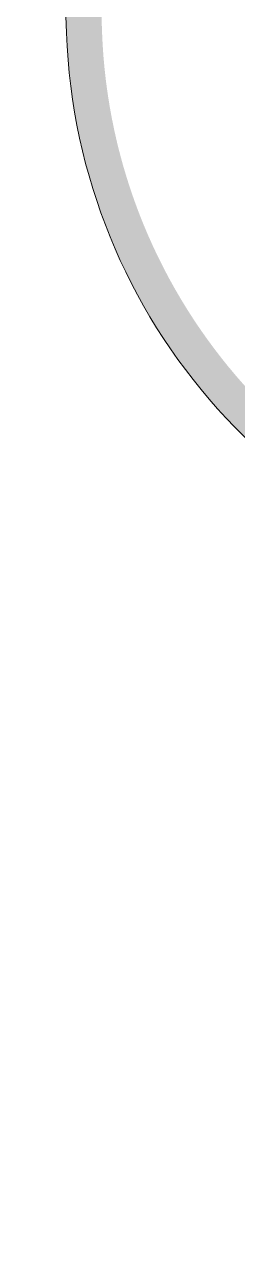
# Model space of a CAD drawing. Header units: inches. Extents: x -414268 to 632271, y -366004 to 318730.
# Drawn here: x -303357 to -299767, y 159841 to 180510 of the extents above; entities that cross this region are included whole.
import ezdxf

# ---------------------------------------------------------------- set-up
doc = ezdxf.new("R2010")
doc.units = ezdxf.units.IN
doc.header["$LTSCALE"] = 1200
doc.header["$MEASUREMENT"] = 0
doc.layers.add('COLUMN', color=7, linetype='CONTINUOUS', lineweight=0)
doc.layers.add('HATCH', color=7, linetype='CONTINUOUS', lineweight=0)

msp = doc.modelspace()

# ---------------------------------------------------------------- hatches: boundary and pattern name
at = {"layer": 'HATCH'}
h = msp.add_hatch(color=256, dxfattribs=at)
edge = h.paths.add_edge_path(flags=16)
edge.add_line((-213828.8317525553, 164675.2092991319), (-207891.3891939657, 239618.7662408402))
edge.add_line((-207891.3891939657, 239618.7662408402), (-282700.2386240485, 250559.6697721759))
edge.add_arc((-285362.6263338627, 335716.2329774114), 85198.17231164422, 259.28221711276, 271.7907475360558, ccw=False)
edge.add_arc((453050.180036892, 207309.5370600322), 755580.3176841394, 176.6088067114946, 182.0416388163997)
edge.add_arc((-292656.4627132135, 180726.2818498493), 9400.00000000002, 182.0416388163997, 261.6795084692159)
edge.add_line((-294016.7375629385, 171425.2253328075), (-219127.1907767964, 160472.6666838153))
edge.add_line((-219127.1907767963, 160472.6666838153), (-213828.8317525553, 164675.2092991319))
edge = h.paths.add_edge_path()
edge.add_line((-213251.3346596601, 164367.442742519), (-207248.9124130177, 240131.1859687408))
edge.add_line((-207248.9124130178, 240131.1859687408), (-282666.0269515333, 251161.0491609127))
edge.add_arc((-285362.6263338625, 335716.2329774108), 84598.17231164363, 258.8202296067447, 271.8266344894376, ccw=False)
edge.add_arc((453050.1800368755, 207309.537060032), 756180.3176841228, 176.5569181422628, 182.0416388163997)
edge.add_arc((-292656.4627132135, 180726.2818498494), 9999.999999999993, 182.0416388163993, 261.6795084692165)
edge.add_line((-294103.5636171761, 170831.540874273), (-218957.468384922, 159841.4621437349))
edge.add_line((-218957.468384922, 159841.4621437349), (-213251.3346596602, 164367.4427425191))

# ---------------------------------------------------------------- linework, layer by layer
at = {"layer": 'COLUMN'}
msp.add_lwpolyline([(-213251.3346596601, 164367.442742519), (-207248.9124130178, 240131.1859687408), (-282666.0269515333, 251161.0491609127, -0.0568121518568378), (-301765.1959296255, 252723.4232338751, 0.02393617834455015), (-302650.1147176579, 180370.0240582651, 0.3621818479760388), (-294103.5636171761, 170831.540874273), (-218957.468384922, 159841.4621437349)], format="xyb", close=True, dxfattribs=at)

doc.saveas('drawing.dxf')
